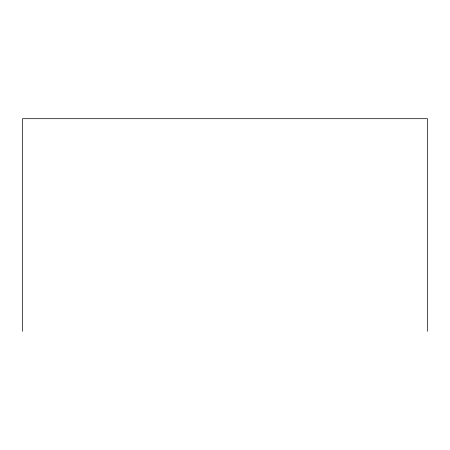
<?xml version="1.0" encoding="UTF-8"?>
<svg xmlns="http://www.w3.org/2000/svg" width="450" height="450" viewBox="0 0 450 450"><rect width="100%" height="100%" fill="white"/><g stroke="black" fill="none" stroke-linecap="round" stroke-linejoin="round"><path stroke-width="0.67" d="M427.5 331.307L427.5 118.693L22.5 118.693L22.5 331.307"/></g></svg>
